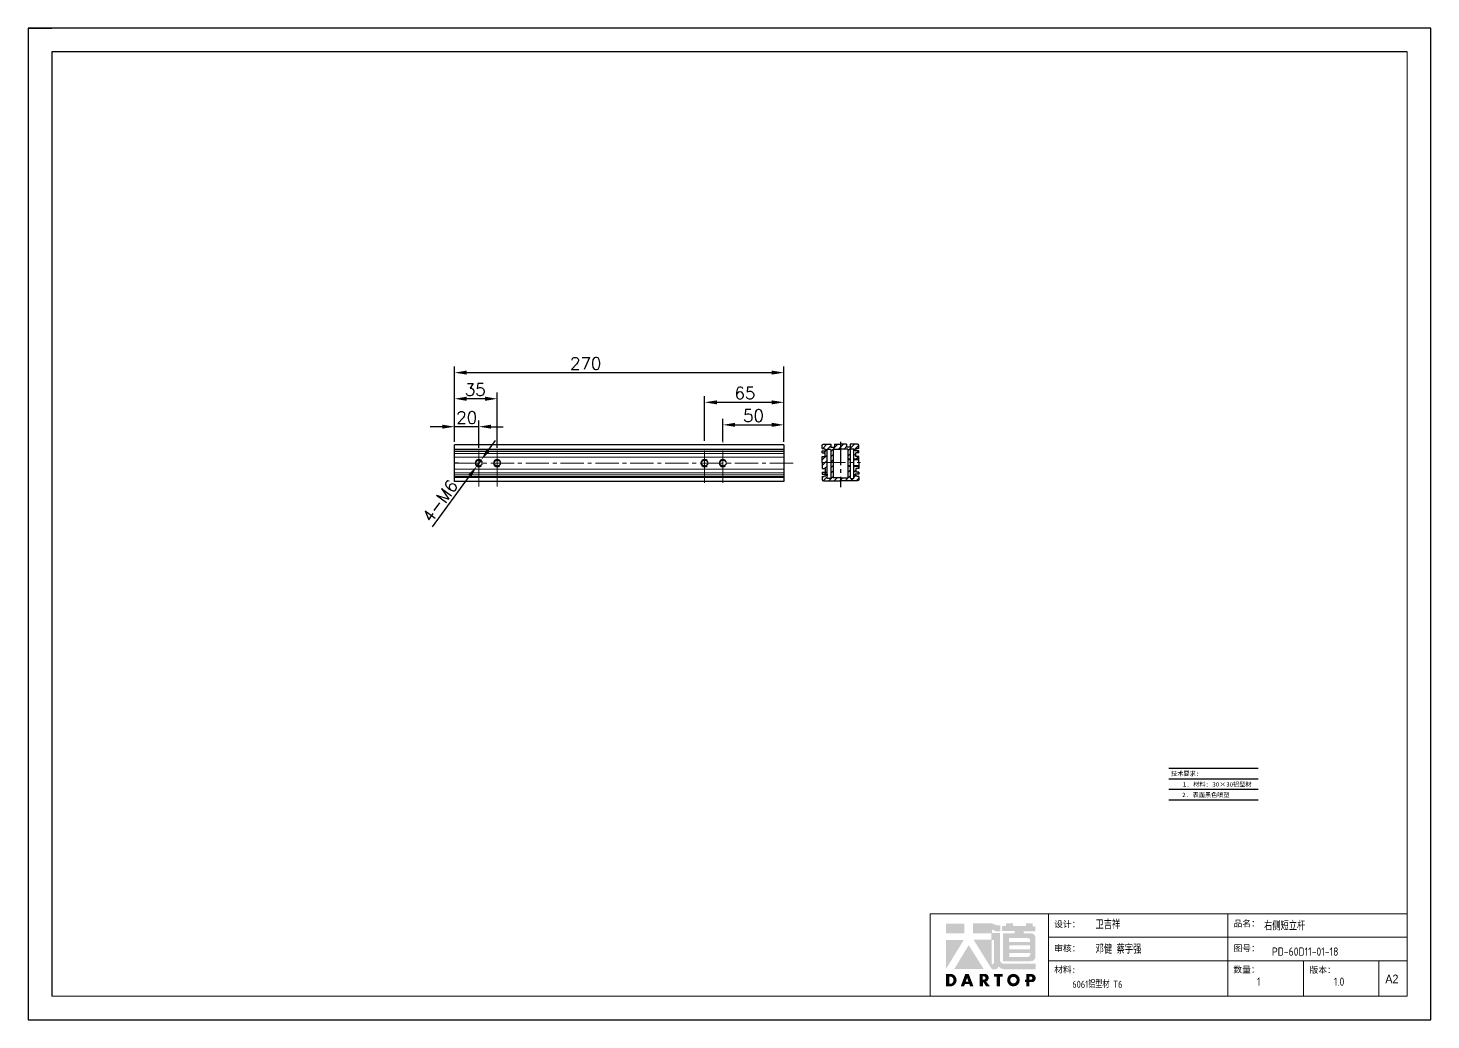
# Model space of a CAD drawing. Header units: millimetres. Extents: x -30327 to 34858, y 4015 to 75103.
# Drawn here: x 23464 to 24614, y 60062 to 60875 of the extents above; entities that cross this region are included whole.
import ezdxf
from ezdxf.enums import TextEntityAlignment as Align

# ---------------------------------------------------------------- set-up
doc = ezdxf.new("R2010")
doc.units = ezdxf.units.MM
doc.linetypes.add('CENTER2', pattern=[28.575, 19.05, -3.175, 3.175, -3.175])
doc.layers.add('A-TITLEBLOCK', color=7, linetype='Continuous', lineweight=18)
for name, color, linetype in [('print', 30, 'Continuous'), ('red', 1, 'CENTER2'), ('yellow', 2, 'Continuous')]:
    doc.layers.add(name, color=color, linetype=linetype)
doc.styles.add('GB', font='GBENOR.SHX', dxfattribs={"bigfont": 'gbcbig.shx'})
doc.styles.add('HZ', font='')
doc.styles.add('SLDTEXTSTYLE0', font='simfang.ttf', dxfattribs={"bigfont": 'bigfont'})
doc.styles.add('SLDTEXTSTYLE1', font='Gothic.ttf', dxfattribs={"width": 0.913})
doc.styles.get("Standard").update_dxf_attribs({"font": 'txt', "bigfont": 'gbcbig.shx'})
doc.styles.get('HZ').set_extended_font_data('SimSun')
doc.dimstyles.new('1-4', dxfattribs={"dimscale": 4, "dimtxt": 2.5, "dimasz": 2.5, "dimexe": 1.25, "dimexo": 0.625, "dimtad": 1, "dimdsep": 46, "dimtxsty": 'Standard', "dimcen": 2.5, "dimadec": 0, "dimazin": 0, "dimtfac": 1, "dimtmove": 0, "dimatfit": 3, "dimfxl": 0, "dimarcsym": 0})

# ---------------------------------------------------------------- blocks, each defined once
blk = doc.blocks.new('*D492')
at = {"layer": 'Defpoints', "color": 0, "transparency": 16777216}
for p in [(23813.5, 60548.2), (23813.5, 60533.3), (23833.5, 60528.3)]:
    blk.add_point(p, dxfattribs=at)
at = {"layer": 'yellow', "color": 0, "lineweight": -2, "transparency": 16777216}
for p, q in [((23813.5, 60535.8), (23813.5, 60553.2)), ((23833.5, 60530.8), (23833.5, 60553.2)), ((23803.5, 60548.2), (23793.5, 60548.2)), ((23833.5, 60548.2), (23813.5, 60548.2)), ((23843.5, 60548.2), (23853.5, 60548.2))]:
    blk.add_line(p, q, dxfattribs=at)
at = {"layer": 'yellow', "color": 0, "transparency": 16777216}
for points in [[(23803.5, 60549.9), (23803.5, 60546.6), (23813.5, 60548.2)], [(23843.5, 60549.9), (23843.5, 60546.6), (23833.5, 60548.2)]]:
    blk.add_solid(points, dxfattribs=at)
at = {"layer": 'yellow', "color": 0, "lineweight": 9, "transparency": 16777216, "insert": (23823.5, 60555.7), "char_height": 10, "attachment_point": 5}
blk.add_mtext('20', dxfattribs=at)
blk = doc.blocks.new('*D493')
at = {"layer": 'Defpoints', "color": 0, "transparency": 16777216}
for p in [(23831.7, 60515.9), (23835.3, 60520.8)]:
    blk.add_point(p, dxfattribs=at)
at = {"layer": 'yellow', "color": 0, "lineweight": -2, "transparency": 16777216}
for p, q in [((23841.1, 60528.8), (23847, 60536.9)), ((23835.3, 60520.8), (23831.7, 60515.9)), ((23795.4, 60466.1), (23825.8, 60507.8))]:
    blk.add_line(p, q, dxfattribs=at)
at = {"layer": 'yellow', "color": 0, "transparency": 16777216}
for points in [[(23839.8, 60529.8), (23842.5, 60527.9), (23835.3, 60520.8)], [(23824.5, 60508.8), (23827.2, 60506.8), (23831.7, 60515.9)]]:
    blk.add_solid(points, dxfattribs=at)
at = {"layer": 'yellow', "color": 0, "lineweight": 9, "transparency": 16777216, "insert": (23801.6, 60487.3), "char_height": 10, "attachment_point": 5, "rotation": 53.9428}
blk.add_mtext('4-M6', dxfattribs=at)
blk = doc.blocks.new('*D494')
at = {"layer": 'Defpoints', "color": 0, "transparency": 16777216}
for p in [(24083.5, 60592.5), (23813.5, 60533.3), (24083.5, 60533.3)]:
    blk.add_point(p, dxfattribs=at)
at = {"layer": 'yellow', "color": 0, "lineweight": -2, "transparency": 16777216}
for p, q in [((23813.5, 60535.8), (23813.5, 60597.5)), ((24083.5, 60535.8), (24083.5, 60597.5)), ((23823.5, 60592.5), (24073.5, 60592.5))]:
    blk.add_line(p, q, dxfattribs=at)
at = {"layer": 'yellow', "color": 0, "transparency": 16777216}
for points in [[(23823.5, 60594.2), (23823.5, 60590.9), (23813.5, 60592.5)], [(24073.5, 60594.2), (24073.5, 60590.9), (24083.5, 60592.5)]]:
    blk.add_solid(points, dxfattribs=at)
at = {"layer": 'yellow', "color": 0, "lineweight": 9, "transparency": 16777216, "insert": (23921, 60600), "char_height": 10, "attachment_point": 5}
blk.add_mtext('270', dxfattribs=at)
blk = doc.blocks.new('*D495')
at = {"layer": 'Defpoints', "color": 0, "transparency": 16777216}
for p in [(24083.5, 60549.7), (24033.5, 60534), (24083.5, 60534)]:
    blk.add_point(p, dxfattribs=at)
at = {"layer": 'yellow', "color": 0, "lineweight": -2, "transparency": 16777216}
for p, q in [((24033.5, 60536.5), (24033.5, 60554.7)), ((24043.5, 60549.7), (24073.5, 60549.7)), ((24083.5, 60536.5), (24083.5, 60554.7))]:
    blk.add_line(p, q, dxfattribs=at)
at = {"layer": 'yellow', "color": 0, "transparency": 16777216}
for points in [[(24043.5, 60551.4), (24043.5, 60548.1), (24033.5, 60549.7)], [(24073.5, 60551.4), (24073.5, 60548.1), (24083.5, 60549.7)]]:
    blk.add_solid(points, dxfattribs=at)
at = {"layer": 'yellow', "color": 0, "lineweight": 9, "transparency": 16777216, "insert": (24058.5, 60557.2), "char_height": 10, "attachment_point": 5}
blk.add_mtext('50', dxfattribs=at)
blk = doc.blocks.new('*D496')
at = {"layer": 'Defpoints', "color": 0, "transparency": 16777216}
for p in [(23813.5, 60571.1), (23813.5, 60533.3), (23848.5, 60528.3)]:
    blk.add_point(p, dxfattribs=at)
at = {"layer": 'yellow', "color": 0, "lineweight": -2, "transparency": 16777216}
for p, q in [((23813.5, 60535.8), (23813.5, 60576.1)), ((23848.5, 60530.8), (23848.5, 60576.1)), ((23838.5, 60571.1), (23823.5, 60571.1))]:
    blk.add_line(p, q, dxfattribs=at)
at = {"layer": 'yellow', "color": 0, "transparency": 16777216}
for points in [[(23823.5, 60572.8), (23823.5, 60569.4), (23813.5, 60571.1)], [(23838.5, 60572.8), (23838.5, 60569.4), (23848.5, 60571.1)]]:
    blk.add_solid(points, dxfattribs=at)
at = {"layer": 'yellow', "color": 0, "lineweight": 9, "transparency": 16777216, "insert": (23830.5, 60578.6), "char_height": 10, "attachment_point": 5}
blk.add_mtext('35', dxfattribs=at)
blk = doc.blocks.new('*D497')
at = {"layer": 'Defpoints', "color": 0, "transparency": 16777216}
for p in [(24083.5, 60568.2), (24018.5, 60534), (24083.5, 60533.3)]:
    blk.add_point(p, dxfattribs=at)
at = {"layer": 'yellow', "color": 0, "lineweight": -2, "transparency": 16777216}
for p, q in [((24018.5, 60536.5), (24018.5, 60573.2)), ((24083.5, 60535.8), (24083.5, 60573.2)), ((24028.5, 60568.2), (24073.5, 60568.2))]:
    blk.add_line(p, q, dxfattribs=at)
at = {"layer": 'yellow', "color": 0, "transparency": 16777216}
for points in [[(24028.5, 60569.8), (24028.5, 60566.5), (24018.5, 60568.2)], [(24073.5, 60569.8), (24073.5, 60566.5), (24083.5, 60568.2)]]:
    blk.add_solid(points, dxfattribs=at)
at = {"layer": 'yellow', "color": 0, "lineweight": 9, "transparency": 16777216, "insert": (24051.5, 60575.7), "char_height": 10, "attachment_point": 5}
blk.add_mtext('65', dxfattribs=at)
blk = doc.blocks.new('Dartop Logo')
at = {"true_color": 0xc40018}
h = blk.add_hatch(color=12, dxfattribs=at)
h.set_gradient(color1=(196, 0, 24), color2=(196, 0, 24), tint=1)
h.paths.add_polyline_path([(30.39, -3.87), (33.08, -5.04), (35.99, -5.04), (35.99, -1.19), (33.59, -1.19), (30.46, 0.05), (17.94, 0.05), (17.94, -6.46), (30.12, -6.46), (30.12, -6.59), (30.12, -10.75), (18.31, -10.75), (30.46, -30.31), (32.87, -30.31, 0.279375), (34.63, -28.6), (34.63, -28.51), (34.84, -28.51, 0.143145), (38.15, -30.2), (59.27, -30.2), (59.27, -26.49), (38.06, -26.49, -0.414214), (35.75, -24.18), (35.75, -6.26), (30.39, -6.26)])
h.paths.add_polyline_path([(30.25, -10.84), (31.8, -10.84), (31.8, -26.02, -0.088936), (30.9, -26.94), (30.24, -26.94)], flags=16)
h = blk.add_hatch(color=12, dxfattribs=at)
h.set_gradient(color1=(196, 0, 24), color2=(196, 0, 24), tint=1)
h.paths.add_polyline_path([(59.24, -1.73), (57.36, -1.73), (57.36, 0.06), (53.06, 0.06), (53.06, -1.64), (44.29, -1.64), (44.29, 0.15), (39.7, 0.15), (39.7, -1.67), (37.16, -1.67), (37.16, -4.97), (45.54, -4.97), (45.54, -6.42), (37.73, -6.42), (37.73, -24.88), (56.26, -24.88, 0.414214), (59.15, -21.99), (59.15, -9.35, 0.414214), (56.26, -6.46), (51.36, -6.46), (51.36, -5.03), (59.24, -5.03)])
h.paths.add_polyline_path([(54.21, -9.59, -0.414214), (55.66, -11.04), (55.66, -12.1), (41.79, -12.1), (41.79, -9.59)], flags=16)
h.paths.add_polyline_path([(55.57, -14.33), (55.57, -17.01), (41.88, -17.01), (41.88, -14.33)], flags=16)
h.paths.add_polyline_path([(55.75, -19.43), (55.75, -20.57, -0.414214), (54.3, -22.02), (41.88, -22.02), (41.88, -19.43)], flags=16)
h = blk.add_hatch(color=12, dxfattribs=at)
h.set_gradient(color1=(196, 0, 24), color2=(196, 0, 24), tint=1)
h.paths.add_polyline_path([(12.18, 0), (0, 0), (0, -6.37), (12.18, -6.37)])
h = blk.add_hatch(color=12, dxfattribs=at)
h.set_gradient(color1=(196, 0, 24), color2=(196, 0, 24), tint=1)
h.paths.add_polyline_path([(11.79, -10.83), (0.03, -10.83), (0.03, -30.03)])
h = blk.add_hatch(color=12, dxfattribs=at)
h.set_gradient(color1=(196, 0, 24), color2=(196, 0, 24), tint=1)
h.paths.add_polyline_path([(15.05, -14.31), (5.44, -30.15), (25.01, -30.15)])
at = {"true_color": 0x646464}
h = blk.add_hatch(color=251, dxfattribs=at)
h.set_gradient(color1=(100, 100, 100), color2=(100, 100, 100), tint=1)
h.paths.add_polyline_path([(4.15, -33.43), (0.11, -33.43), (0.11, -41.5), (3.51, -41.5, 0.793016)])
h.paths.add_polyline_path([(3.57, -39.73), (2.16, -39.73), (2.16, -35.19), (3.42, -35.19, -0.671361)], flags=16)
h = blk.add_hatch(color=251, dxfattribs=at)
h.set_gradient(color1=(100, 100, 100), color2=(100, 100, 100), tint=1)
h.paths.add_polyline_path([(15.08, -33.36), (12.78, -33.36), (9.82, -41.51), (12, -41.51), (12.51, -40.06), (15.46, -40.06), (15.99, -41.52), (18.19, -41.52)])
h.paths.add_polyline_path([(14.9, -38.51), (13.07, -38.51), (13.97, -35.95)], flags=16)
h = blk.add_hatch(color=251, dxfattribs=at)
h.set_gradient(color1=(100, 100, 100), color2=(100, 100, 100), tint=1)
h.paths.add_polyline_path([(26.27, -33.36), (22.3, -33.36), (22.3, -41.51), (24.4, -41.51), (24.4, -38.28), (26.55, -41.54), (29.09, -41.54), (26.61, -38.3, 0.744055)])
h.paths.add_polyline_path([(24.38, -37.08), (24.38, -34.94), (25.32, -34.94, -0.796809), (25.3, -37.08)], flags=16)
h = blk.add_hatch(color=251, dxfattribs=at)
h.set_gradient(color1=(100, 100, 100), color2=(100, 100, 100), tint=1)
h.paths.add_polyline_path([(37.44, -33.4), (31.88, -33.4), (31.88, -35.16), (33.61, -35.16), (33.61, -41.52), (35.69, -41.52), (35.69, -35.16), (37.44, -35.16)])
h = blk.add_hatch(color=251, dxfattribs=at)
h.set_gradient(color1=(100, 100, 100), color2=(100, 100, 100), tint=1)
h.paths.add_polyline_path([(40.46, -37.41, 1), (48.83, -37.41, 1)])
h.paths.add_polyline_path([(46.8, -37.41, -1), (42.5, -37.41, -1)], flags=16)
h = blk.add_hatch(color=251, dxfattribs=at)
h.set_gradient(color1=(100, 100, 100), color2=(100, 100, 100), tint=1)
h.paths.add_polyline_path([(56.85, -33.38), (56.73, -33.38), (53.19, -33.38), (53.19, -37.19), (52.26, -37.19), (52.26, -38.73), (53.18, -38.73), (53.18, -41.5), (55.24, -41.5), (55.24, -38.72), (57.51, -38.72, 0.812304)])
h.paths.add_polyline_path([(55.21, -37.18), (55.21, -35.05), (56.39, -35.05, -0.778213), (56.27, -37.18)], flags=16)
blk = doc.blocks.new('DT-A2-TITLE')
for p, q in [((594, 420), (0, 420)), ((0, 420), (0, 420)), ((0, 420), (0, 0)), ((0, 420), (10, 420)), ((594, 0), (594, 420)), ((10, 410), (10, 10)), ((584, 410), (10, 410))]:
    blk.add_line(p, q)
at = {"layer": 'A-TITLEBLOCK', "color": 7}
for p, q in [((584, 410), (584, 10)), ((594, 0), (594, 297)), ((382, 10), (382, 45)), ((584, 45), (382, 45)), ((432, 45), (432, 10)), ((508, 45), (508, 10)), ((584, 35), (432, 35)), ((432, 25), (584.08, 25)), ((540, 10), (540, 25)), ((572, 10), (572, 25)), ((10, 10), (584, 10)), ((0, 0), (594, 0))]:
    blk.add_line(p, q, dxfattribs=at)
at = {"layer": 'A-TITLEBLOCK', "xscale": 0.6400000000000001, "yscale": 0.6400000000000001, "zscale": 0.6400000000000001}
blk.add_blockref('Dartop Logo', (388.65, 40.81), dxfattribs=at)
at = {"style": 'GB'}
for tag, p, height in [('#设计', (451.96, 38.52), 3.5), ('#品名', (523.32, 37.95), 3.5), ('#审核', (451.99, 28.1), 3.5), ('#图号', (526.67, 27.2), 3.5), ('#数量', (520.33, 14.51), 3.5), ('#版本', (552.92, 14.47), 3.5), ('#材料说明', (442.15, 13.59), 3)]:
    blk.add_attdef(tag, p, '', height=height, dxfattribs=at)
at = {"layer": 'A-TITLEBLOCK', "color": 7, "attachment_point": 1}
for s, insert, char_height, style in [('设计：', (434.47, 41.87), 2.646, 'SLDTEXTSTYLE0'), ('品名：', (510.43, 42.19), 2.646, 'SLDTEXTSTYLE0'), ('审核：', (434.47, 31.64), 2.646, 'SLDTEXTSTYLE0'), ('图号：', (510.4, 31.66), 2.646, 'SLDTEXTSTYLE0'), ('材料:', (434.47, 22.62), 2.646, 'SLDTEXTSTYLE0'), ('数量：', (510.35, 22.64), 2.646, 'SLDTEXTSTYLE0'), ('版本：', (542.59, 22.48), 2.646, 'SLDTEXTSTYLE0'), ('A2', (574.7, 19.21), 3.704, 'SLDTEXTSTYLE1')]:
    blk.add_mtext(s, dxfattribs=dict(at, insert=insert, char_height=char_height, style=style))

msp = doc.modelspace()

# ---------------------------------------------------------------- hatches: boundary and pattern name
at = {"layer": 'yellow', "lineweight": 9}
h = msp.add_hatch(dxfattribs=at)
h.set_pattern_fill('ANSI31', color=256, angle=180, style=0)
h.set_pattern_definition([(225, (25249.2246, 61260.2035), (2.245064, -2.245064), [])])
h.paths.add_polyline_path([(24135.8596, 60506.3169), (24129.8596, 60506.3169), (24129.8596, 60503.8169), (24143.8596, 60503.8169, 0.414213562), (24144.8596, 60504.8169), (24144.8596, 60507.3169), (24143.3596, 60507.3169, 0.414213562), (24142.8596, 60507.8169), (24142.3596, 60507.8169), (24141.8596, 60507.8169), (24141.8596, 60509.3169), (24144.8596, 60509.3169), (24144.8596, 60510.8169), (24142.3596, 60510.8169), (24142.3596, 60513.8169), (24144.8596, 60513.8169), (24144.8596, 60515.8169), (24140.8596, 60515.8169), (24140.8596, 60506.3169, -0.414213562), (24140.3596, 60505.8169), (24138.3596, 60505.8169, -0.414213562), (24137.8596, 60506.3169), (24137.8596, 60515.8169), (24135.8596, 60515.8169)])
h.paths.add_polyline_path([(24121.8596, 60506.3169, -0.414213562), (24121.3596, 60505.8169), (24119.3596, 60505.8169, -0.414213562), (24118.8596, 60506.3169), (24118.8596, 60518.8169), (24114.8596, 60518.8169), (24114.8596, 60513.8169), (24117.3596, 60513.8169), (24117.3596, 60510.8169), (24114.8596, 60510.8169), (24114.8596, 60509.3169), (24117.8596, 60509.3169), (24117.8596, 60507.8169), (24117.3596, 60507.8169), (24116.8596, 60507.8169, 0.414213562), (24116.3596, 60507.3169), (24114.8596, 60507.3169), (24114.8596, 60504.8169, 0.414213562), (24115.8596, 60503.8169), (24129.8596, 60503.8169), (24129.8596, 60506.3169), (24123.8596, 60506.3169), (24123.8596, 60518.8169), (24121.8596, 60518.8169)])
h.paths.add_polyline_path([(24121.8596, 60518.8169), (24123.8596, 60518.8169), (24123.8596, 60529.8169), (24124.8596, 60529.8169), (24129.8596, 60529.8169), (24129.8596, 60533.8169), (24124.8596, 60533.8169), (24124.8596, 60531.3169), (24121.8596, 60531.3169), (24121.8596, 60533.8169), (24115.8596, 60533.8169, 0.414213562), (24114.8596, 60532.8169), (24114.8596, 60530.3169), (24116.3596, 60530.3169, 0.414213562), (24116.8596, 60529.8169), (24117.3596, 60529.8169), (24117.8596, 60529.8169), (24117.8596, 60528.3169), (24114.8596, 60528.3169), (24114.8596, 60526.8169), (24117.3596, 60526.8169), (24117.3596, 60523.8169), (24114.8596, 60523.8169), (24114.8596, 60518.8169), (24118.8596, 60518.8169), (24118.8596, 60529.3169, -0.414213562), (24119.3596, 60529.8169), (24121.3596, 60529.8169, -0.414213562), (24121.8596, 60529.3169)])
h.paths.add_polyline_path([(24129.8596, 60529.8169), (24134.8596, 60529.8169), (24135.8596, 60529.8169), (24135.8596, 60521.8169), (24137.8596, 60521.8169), (24137.8596, 60529.3169, -0.414213562), (24138.3596, 60529.8169), (24140.3596, 60529.8169, -0.414213562), (24140.8596, 60529.3169), (24140.8596, 60528.3169), (24140.8596, 60521.8169), (24144.8596, 60521.8169), (24144.8596, 60523.8169), (24142.3596, 60523.8169), (24142.3596, 60526.8169), (24144.8596, 60526.8169), (24144.8596, 60528.3169), (24141.8596, 60528.3169), (24141.8596, 60529.8169), (24142.3596, 60529.8169), (24142.8596, 60529.8169, 0.414213562), (24143.3596, 60530.3169), (24144.8596, 60530.3169), (24144.8596, 60532.8169, 0.414213562), (24143.8596, 60533.8169), (24137.8596, 60533.8169), (24137.8596, 60531.3169), (24134.8596, 60531.3169), (24134.8596, 60533.8169), (24129.8596, 60533.8169)])
h.paths.add_polyline_path([(24135.8596, 60521.3169), (24137.8596, 60521.3169), (24137.8596, 60521.8169), (24135.8596, 60521.8169)])
h.paths.add_polyline_path([(24135.8596, 60515.8169), (24137.8596, 60515.8169), (24137.8596, 60516.3169), (24135.8596, 60516.3169)])
h.paths.add_polyline_path([(24140.8596, 60515.8169), (24144.8596, 60515.8169), (24144.8596, 60516.3169), (24140.8596, 60516.3169)])
h.paths.add_polyline_path([(24140.8596, 60521.3169), (24144.8596, 60521.3169), (24144.8596, 60521.8169), (24140.8596, 60521.8169)])

# ---------------------------------------------------------------- linework, layer by layer
for p, q in [((24083.4901, 60533.3337), (23813.4901, 60533.3337)), ((23813.4901, 60503.3337), (23813.4901, 60533.3337)), ((23813.4901, 60503.3337), (23813.4901, 60533.3337)), ((24083.4901, 60533.3337), (24083.4901, 60503.3337)), ((24114.8596, 60530.3169), (24116.3596, 60530.3169)), ((24114.8596, 60526.8169), (24114.8596, 60528.3169)), ((24114.8596, 60528.3169), (24117.8596, 60528.3169)), ((24114.8596, 60526.8169), (24117.3596, 60526.8169)), ((24117.3596, 60529.8169), (24117.8596, 60529.8169)), ((24117.3596, 60523.8169), (24117.3596, 60526.8169)), ((24117.8596, 60528.3169), (24117.8596, 60529.8169)), ((24118.8596, 60528.3169), (24118.8596, 60529.3169)), ((24121.8596, 60531.3169), (24124.8596, 60531.3169)), ((24123.8596, 60529.8169), (24124.8596, 60529.8169)), ((24124.8596, 60533.8169), (24129.8596, 60533.8169)), ((24124.8596, 60529.8169), (24129.8596, 60529.8169)), ((24134.8596, 60533.8169), (24129.8596, 60533.8169)), ((24134.8596, 60529.8169), (24129.8596, 60529.8169)), ((24137.8596, 60531.3169), (24134.8596, 60531.3169)), ((24135.8596, 60529.8169), (24134.8596, 60529.8169)), ((24140.8596, 60528.3169), (24140.8596, 60529.3169)), ((24142.3596, 60529.8169), (24141.8596, 60529.8169)), ((24141.8596, 60528.3169), (24141.8596, 60529.8169)), ((24144.8596, 60528.3169), (24141.8596, 60528.3169)), ((24144.8596, 60526.8169), (24142.3596, 60526.8169)), ((24142.3596, 60523.8169), (24142.3596, 60526.8169)), ((24144.8596, 60530.3169), (24143.3596, 60530.3169)), ((24144.8596, 60526.8169), (24144.8596, 60528.3169)), ((24114.8596, 60518.8169), (24114.8596, 60523.8169)), ((24114.8596, 60523.8169), (24117.3596, 60523.8169)), ((24114.8596, 60518.8169), (24114.8596, 60513.8169)), ((24135.8596, 60521.8169), (24137.8596, 60521.8169)), ((24135.8596, 60521.3169), (24137.8596, 60521.3169)), ((24135.8596, 60516.3169), (24137.8596, 60516.3169)), ((24135.8596, 60515.8169), (24137.8596, 60515.8169)), ((24140.8596, 60521.8169), (24144.8596, 60521.8169)), ((24140.8596, 60521.3169), (24144.8596, 60521.3169)), ((24140.8596, 60516.3169), (24144.8596, 60516.3169)), ((24140.8596, 60515.8169), (24144.8596, 60515.8169)), ((24144.8596, 60523.8169), (24142.3596, 60523.8169)), ((24144.8596, 60518.8169), (24144.8596, 60523.8169)), ((24144.8596, 60518.8169), (24144.8596, 60513.8169)), ((24114.8596, 60513.8169), (24117.3596, 60513.8169)), ((24114.8596, 60510.8169), (24114.8596, 60509.3169)), ((24114.8596, 60510.8169), (24117.3596, 60510.8169)), ((24114.8596, 60509.3169), (24117.8596, 60509.3169)), ((24114.8596, 60507.3169), (24116.3596, 60507.3169)), ((24117.3596, 60513.8169), (24117.3596, 60510.8169)), ((24117.3596, 60507.8169), (24117.8596, 60507.8169)), ((24117.8596, 60509.3169), (24117.8596, 60507.8169)), ((24118.8596, 60509.3169), (24118.8596, 60508.3169)), ((24129.8596, 60506.3169), (24123.8596, 60506.3169)), ((24129.8596, 60506.3169), (24135.8596, 60506.3169)), ((24140.8596, 60509.3169), (24140.8596, 60508.3169)), ((24144.8596, 60509.3169), (24141.8596, 60509.3169)), ((24141.8596, 60509.3169), (24141.8596, 60507.8169)), ((24142.3596, 60507.8169), (24141.8596, 60507.8169)), ((24142.3596, 60513.8169), (24142.3596, 60510.8169)), ((24144.8596, 60513.8169), (24142.3596, 60513.8169)), ((24144.8596, 60510.8169), (24142.3596, 60510.8169)), ((24144.8596, 60507.3169), (24143.3596, 60507.3169)), ((24144.8596, 60510.8169), (24144.8596, 60509.3169)), ((24083.4901, 60503.3337), (23813.4901, 60503.3337))]:
    msp.add_line(p, q)
at = {"lineweight": 9}
for p, q in [((24083.4901, 60529.8337), (23813.4901, 60529.8337)), ((24083.4901, 60529.3337), (23813.4901, 60529.3337)), ((24083.4901, 60527.8337), (23813.4901, 60527.8337)), ((24083.4901, 60526.3337), (23813.4901, 60526.3337)), ((24083.4901, 60523.3337), (23813.4901, 60523.3337)), ((24083.4901, 60513.3337), (23813.4901, 60513.3337)), ((24083.4901, 60510.3337), (23813.4901, 60510.3337)), ((24083.4901, 60508.8337), (23813.4901, 60508.8337)), ((24083.4901, 60507.3337), (23813.4901, 60507.3337)), ((24083.4901, 60506.6919), (23813.4901, 60506.6919))]:
    msp.add_line(p, q, dxfattribs=at)
for points in [[(24114.8596, 60530.3169), (24114.8596, 60532.8169, -0.414213562), (24115.8596, 60533.8169), (24121.8596, 60533.8169)], [(24116.3596, 60530.3169), (24116.3596, 60530.3169, 0.414213562), (24116.8596, 60529.8169), (24117.3596, 60529.8169)], [(24144.8596, 60530.3169), (24144.8596, 60532.8169, 0.414213562), (24143.8596, 60533.8169), (24137.8596, 60533.8169)], [(24143.3596, 60530.3169), (24143.3596, 60530.3169, -0.414213562), (24142.8596, 60529.8169), (24142.3596, 60529.8169)], [(24114.8596, 60507.3169), (24114.8596, 60504.8169, 0.414213562), (24115.8596, 60503.8169), (24129.8596, 60503.8169)], [(24116.3596, 60507.3169), (24116.3596, 60507.3169, -0.414213562), (24116.8596, 60507.8169), (24117.3596, 60507.8169)], [(24144.8596, 60507.3169), (24144.8596, 60504.8169, -0.414213562), (24143.8596, 60503.8169), (24129.8596, 60503.8169)], [(24143.3596, 60507.3169), (24143.3596, 60507.3169, 0.414213562), (24142.8596, 60507.8169), (24142.3596, 60507.8169)]]:
    msp.add_lwpolyline(points, format="xyb")
for points in [[(24118.8596, 60506.3169), (24118.8596, 60529.3169, -0.414213562), (24119.3596, 60529.8169), (24121.3596, 60529.8169, -0.414213562), (24121.8596, 60529.3169), (24121.8596, 60506.3169, -0.414213562), (24121.3596, 60505.8169), (24119.3596, 60505.8169, -0.414213562)], [(24140.8596, 60506.3169), (24140.8596, 60529.3169, 0.414213562), (24140.3596, 60529.8169), (24138.3596, 60529.8169, 0.414213562), (24137.8596, 60529.3169), (24137.8596, 60506.3169, 0.414213562), (24138.3596, 60505.8169), (24140.3596, 60505.8169, 0.414213562)]]:
    msp.add_lwpolyline(points, format="xyb", close=True)
for points in [[(24121.8596, 60533.8169), (24121.8596, 60531.3169)], [(24123.8596, 60529.8169), (24123.8596, 60506.3169)], [(24124.8596, 60533.8169), (24124.8596, 60531.3169)], [(24134.8596, 60533.8169), (24134.8596, 60531.3169)], [(24135.8596, 60529.8169), (24135.8596, 60506.3169)], [(24137.8596, 60533.8169), (24137.8596, 60531.3169)]]:
    msp.add_lwpolyline(points)
for centre in [(23833.4901, 60518.3337), (23848.4901, 60518.3337), (24018.4901, 60518.3337), (24033.4901, 60518.3337)]:
    msp.add_circle(centre, 2.5)
for centre in [(23833.4901, 60518.3337), (23848.4901, 60518.3337), (24018.4901, 60518.3337), (24033.4901, 60518.3337)]:
    msp.add_arc(centre, 3, 45, 315)
at = {"layer": 'Defpoints'}
for p, q in [((24398.9278, 60268.3119), (24472.1713, 60268.3119)), ((24398.9278, 60259.7124), (24472.1713, 60259.7124)), ((24398.9278, 60259.7124), (24472.1713, 60259.7124)), ((24398.9278, 60251.1129), (24472.1713, 60251.1129)), ((24398.9278, 60242.5134), (24472.1713, 60242.5134))]:
    msp.add_line(p, q, dxfattribs=at)
at = {"layer": 'print'}
msp.add_lwpolyline([(23464.0545, 60062.0396), (24613.6584, 60062.0396), (24613.6584, 60874.8908), (23464.0545, 60874.8908)], close=True, dxfattribs=at)
at = {"layer": 'red', "lineweight": 9}
for p, q in [((23833.4901, 60518.3337), (23833.4901, 60528.3337)), ((23848.4901, 60518.3337), (23848.4901, 60528.3337)), ((24018.4901, 60518.3337), (24018.4901, 60528.3337)), ((24033.4901, 60518.3337), (24033.4901, 60528.3337)), ((24090.9253, 60518.3337), (23813.4901, 60518.3337)), ((23833.4901, 60518.3337), (23833.4901, 60498.2014)), ((23848.4901, 60518.3337), (23848.4901, 60498.2014)), ((24018.4901, 60518.3337), (24018.4901, 60502.2319)), ((24033.4901, 60518.3337), (24033.4901, 60502.2319)), ((24114.8596, 60518.8169), (24146.1861, 60518.8169))]:
    msp.add_line(p, q, dxfattribs=at)
at = {"layer": 'red'}
for p, q in [((24129.8596, 60535.7142), (24129.8596, 60498.7659)), ((23816.879, 60518.3337), (23813.5436, 60518.3337))]:
    msp.add_line(p, q, dxfattribs=at)
at = {"layer": 'yellow', "lineweight": 9}
msp.add_line((24033.4901, 60535.1515), (24033.4901, 60541.2281), dxfattribs=at)

# ---------------------------------------------------------------- block references
at = {"xscale": 1.93536, "yscale": 1.93536, "zscale": 1.93536}
msp.add_blockref('DT-A2-TITLE', (23464.0545, 60062.0396), dxfattribs=at).add_auto_attribs({'#设计': '卫吉祥', '#审核': '邓健 蔡宇强', '#材料说明': '6061铝型材 T6', '#品名': '右侧短立杆', '#图号': 'PD-60D11-01-18', '#数量': '1', '#版本': '1.0'})

# ---------------------------------------------------------------- texts
at = {"style": 'HZ'}
for s, p in [('技术要求:', (24412.2294, 60263.9719)), ('     1. 材料: 30×30铝型材  ', (24434.2586, 60255.0753)), ('    2. 表面黑色喷塑          ', (24437.7292, 60246.4758))]:
    msp.add_text(s, height=3.61179, dxfattribs=at).set_placement(p, align=Align.MIDDLE_CENTER)

# ---------------------------------------------------------------- dimensions: what is measured, and where the dimension line sits
at = {"layer": 'yellow', "lineweight": 9}
for base, p1, p2, picture, middle in [((24083.4901, 60592.5402), (23813.4901, 60533.3337), (24083.4901, 60533.3337), '*D494', (23920.9901, 60592.5402)), ((23813.4901, 60571.0942), (23848.4901, 60528.3337), (23813.4901, 60533.3337), '*D496', (23830.4901, 60571.0942)), ((24083.4901, 60568.1738), (24018.4901, 60533.9645), (24083.4901, 60533.3337), '*D497', (24051.4901, 60568.1738)), ((23813.4901, 60548.2176), (23833.4901, 60528.3337), (23813.4901, 60533.3337), '*D492', (23823.4901, 60548.2176))]:
    dim = msp.add_linear_dim(base=base, p1=p1, p2=p2, dimstyle='1-4', dxfattribs=at)
    dim.commit()
    dim.dimension.update_dxf_attribs({"geometry": picture, "text_midpoint": middle, "dimtype": 160})
dim = msp.add_linear_dim(base=(24083.4901, 60549.7479), p1=(24033.4901, 60533.9645), p2=(24083.4901, 60533.9645), dimstyle='1-4', dxfattribs=at)
dim.commit()
dim.dimension.update_dxf_attribs({"geometry": '*D495', "text_midpoint": (24058.4901, 60557.2479)})
dim = msp.add_diameter_dim_2p(p1=(23835.2559, 60520.759), p2=(23831.7244, 60515.9084), text='4-M6', dimstyle='1-4', dxfattribs=at)
dim.commit()
dim.dimension.update_dxf_attribs({"geometry": '*D493', "text_midpoint": (23801.6269, 60487.312)})

doc.saveas('drawing.dxf')
